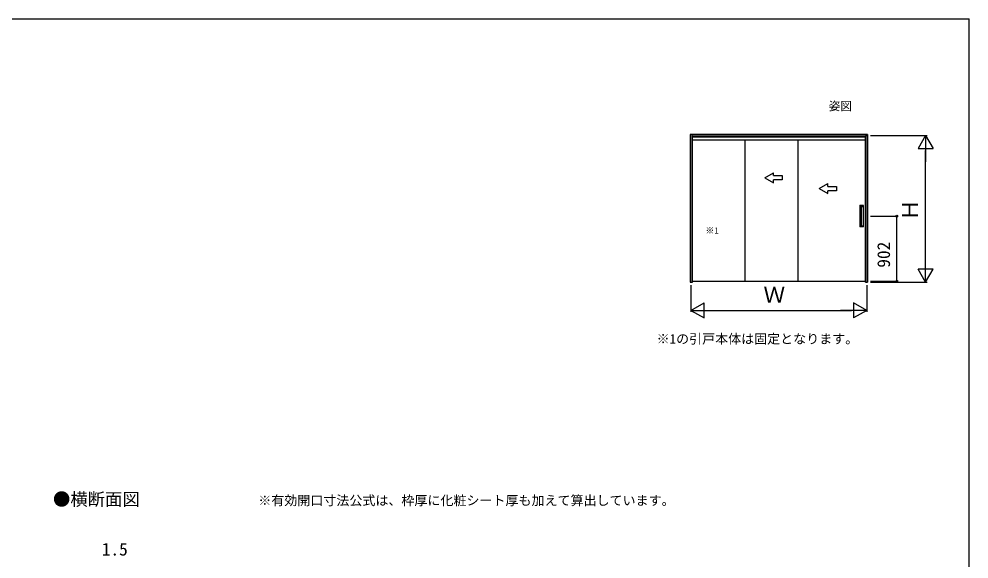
# Model space of a CAD drawing. Units: millimetres, scale not verified. Extents: x -525 to 525, y -784 to 780.
# Drawn here: x -132 to 525, y 373 to 746 of the extents above; entities that cross this region are included whole.
import ezdxf
from ezdxf.enums import TextEntityAlignment as Align

# ---------------------------------------------------------------- set-up
doc = ezdxf.new("R2010")
doc.units = ezdxf.units.MM
doc.header["$LTSCALE"] = 4
for name, color, linetype in [('0-2_USER1', 3, 'Continuous'), ('0-6_YKK_A1', 4, 'Continuous'), ('0-7_YKK_D', 6, 'Continuous'), ('0-8_YKK_ZWAK', 7, 'Continuous')]:
    doc.layers.add(name, color=color, linetype=linetype)
doc.styles.add('ＭＳ ゴシック', font='')
doc.styles.get('ＭＳ ゴシック').set_extended_font_data('MS Gothic')

msp = doc.modelspace()

# ---------------------------------------------------------------- linework, layer by layer
at = {"layer": '0-6_YKK_A1'}
for p, q in [((332.075, 666.5), (332.075, 564.35)), ((454.875, 666.5), (332.075, 666.5)), ((333.275, 666.5), (333.275, 564.35)), ((453.675, 665.3), (333.275, 665.3)), ((333.65, 564.35), (333.65, 665.3)), ((453.3, 664.725), (333.65, 664.725)), ((453.3, 564.35), (453.3, 665.3)), ((453.675, 666.5), (453.675, 564.35)), ((454.365, 665.925), (454.875, 665.925)), ((454.875, 666.5), (454.875, 564.35)), ((453.3, 662.575), (333.65, 662.575)), ((370.175, 564.95), (370.175, 662.575)), ((406.875, 564.95), (406.875, 662.575)), ((383.825, 636.645), (389.825, 640.109)), ((389.825, 638.145), (389.825, 640.109)), ((383.825, 636.645), (389.825, 633.181)), ((389.825, 633.181), (389.825, 635.145)), ((421.375, 629.145), (427.375, 632.609)), ((427.375, 630.645), (427.375, 632.609)), ((421.375, 629.145), (427.375, 625.681)), ((427.375, 625.681), (427.375, 627.645)), ((449.375, 617.45), (449.375, 602.65)), ((449.475, 617.55), (449.483, 617.55)), ((449.483, 617.55), (450.367, 617.55)), ((450.367, 617.55), (450.375, 617.55)), ((451.967, 617.45), (450.475, 617.45)), ((450.475, 617.45), (450.475, 602.65)), ((451.735, 617.442), (450.475, 617.442)), ((450.475, 616.643), (451.735, 616.643)), ((451.789, 616.692), (451.789, 617.392)), ((452.019, 617.4), (452.018, 617.4)), ((452.019, 602.7), (452.019, 617.4)), ((452.019, 610.05), (452.026, 610.05)), ((449.483, 602.55), (449.475, 602.55)), ((450.367, 602.55), (449.483, 602.55)), ((450.375, 602.55), (450.367, 602.55)), ((450.475, 603.457), (451.735, 603.457)), ((451.735, 602.658), (450.475, 602.658)), ((451.967, 602.65), (450.475, 602.65)), ((451.789, 602.708), (451.789, 603.408)), ((452.019, 602.7), (452.018, 602.7)), ((332.075, 564.35), (333.65, 564.35)), ((332.65, 564.369), (332.65, 564.35)), ((332.65, 564.35), (333.65, 564.35)), ((333.65, 564.95), (453.3, 564.95)), ((453.3, 564.35), (454.875, 564.35)), ((454.3, 564.378), (454.3, 564.35))]:
    msp.add_line(p, q, dxfattribs=at)
for points in [[(389.825, 638.145), (395.825, 638.145), (395.825, 635.145), (389.825, 635.145)], [(427.375, 630.645), (433.375, 630.645), (433.375, 627.645), (427.375, 627.645)], [(451.788, 617.392), (451.787, 617.405), (451.781, 617.418), (451.772, 617.428), (451.761, 617.435), (451.748, 617.441), (451.735, 617.441)], [(451.735, 616.643), (451.75, 616.645), (451.764, 616.652), (451.775, 616.663), (451.783, 616.677), (451.785, 616.692)], [(451.742, 616.643), (451.756, 616.646), (451.769, 616.654), (451.78, 616.664), (451.787, 616.678), (451.789, 616.692)], [(452.018, 617.4), (452.017, 617.411), (452.013, 617.422), (452.007, 617.431), (451.999, 617.439), (451.989, 617.445), (451.978, 617.448), (451.967, 617.45)], [(451.735, 603.457), (451.75, 603.455), (451.764, 603.448), (451.775, 603.437), (451.783, 603.423), (451.785, 603.408)], [(451.785, 602.708), (451.784, 602.697), (451.78, 602.686), (451.774, 602.677), (451.766, 602.669), (451.756, 602.663), (451.746, 602.66), (451.735, 602.658)], [(451.789, 603.408), (451.788, 603.42), (451.782, 603.432), (451.775, 603.442), (451.765, 603.449), (451.753, 603.455), (451.741, 603.457)], [(451.742, 602.66), (451.757, 602.662), (451.77, 602.67), (451.78, 602.68), (451.787, 602.693), (451.788, 602.708)], [(452.018, 602.7), (452.017, 602.689), (452.013, 602.678), (452.007, 602.669), (451.999, 602.661), (451.989, 602.655), (451.978, 602.652), (451.967, 602.65)]]:
    msp.add_lwpolyline(points, dxfattribs=at)
for centre, start, end in [((449.475, 617.45), 90, 180), ((450.375, 617.45), 0, 90), ((449.475, 602.65), 180, 270), ((450.375, 602.65), 270, 0)]:
    msp.add_arc(centre, 0.1, start, end, dxfattribs=at)
at = {"layer": '0-7_YKK_D'}
for p, q in [((456.875, 665.925), (496, 665.925)), ((495, 665.925), (489.75, 656.832)), ((495, 665.925), (500.25, 656.832)), ((495, 665.925), (495, 647.738)), ((489.75, 656.832), (500.25, 656.832)), ((495, 574.85), (495, 655.425)), ((456.875, 610.05), (476, 610.05)), ((475, 564.95), (475, 610.05)), ((495, 564.35), (495, 582.537)), ((495, 564.35), (489.75, 573.443)), ((500.25, 573.443), (489.75, 573.443)), ((495, 564.35), (500.25, 573.443)), ((332.65, 562.35), (332.65, 543.85)), ((454.3, 562.35), (454.3, 543.85)), ((456.875, 564.95), (476, 564.95)), ((456.875, 564.35), (496, 564.35)), ((332.65, 544.85), (341.743, 550.1)), ((341.743, 539.6), (341.743, 550.1)), ((454.3, 544.85), (445.207, 550.1)), ((445.207, 550.1), (445.207, 539.6)), ((332.65, 544.85), (341.743, 539.6)), ((332.65, 544.85), (350.837, 544.85)), ((343.15, 544.85), (443.8, 544.85)), ((454.3, 544.85), (436.113, 544.85)), ((454.3, 544.85), (445.207, 539.6))]:
    msp.add_line(p, q, dxfattribs=at)
for centre in [(475, 610.05), (475, 564.95)]:
    msp.add_circle(centre, 0.637, dxfattribs=at)
at = {"layer": '0-8_YKK_ZWAK'}
msp.add_line((-525, 746.5), (525, 746.5), dxfattribs=at)
msp.add_lwpolyline([(-525, -783.5), (525, -783.5), (525, 746.5)], dxfattribs=at)

# ---------------------------------------------------------------- texts
at = {"layer": '0-2_USER1', "style": 'ＭＳ ゴシック'}
for s, height, p in [('姿図', 5.865, (428, 681.5)), ('※1', 4.399, (342.685, 596.593)), ('※1の引戸本体は固定となります。', 6.598, (308.898, 519.864)), ('●横断面図', 8.798, (-108.636, 407.068)), ('※有効開口寸法公式は、枠厚に化粧シート厚も加えて算出しています。', 6.598, (33.393, 408.008))]:
    msp.add_text(s, height=height, dxfattribs=at).set_placement(p, align=Align.BOTTOM_LEFT)
at = {"layer": '0-7_YKK_D', "style": 'ＭＳ ゴシック'}
for s, height, p in [('Ｈ', 11, (493, 606.785)), ('902', 8.798, (473, 574.375))]:
    msp.add_text(s, height=height, rotation=90, dxfattribs=at).set_placement(p, align=Align.BOTTOM_LEFT)
for s, height, p in [('Ｗ', 11, (382.822, 546.85)), ('1.5', 8.798, (-74.859, 372.5))]:
    msp.add_text(s, height=height, dxfattribs=at).set_placement(p, align=Align.BOTTOM_LEFT)

doc.saveas('drawing.dxf')
